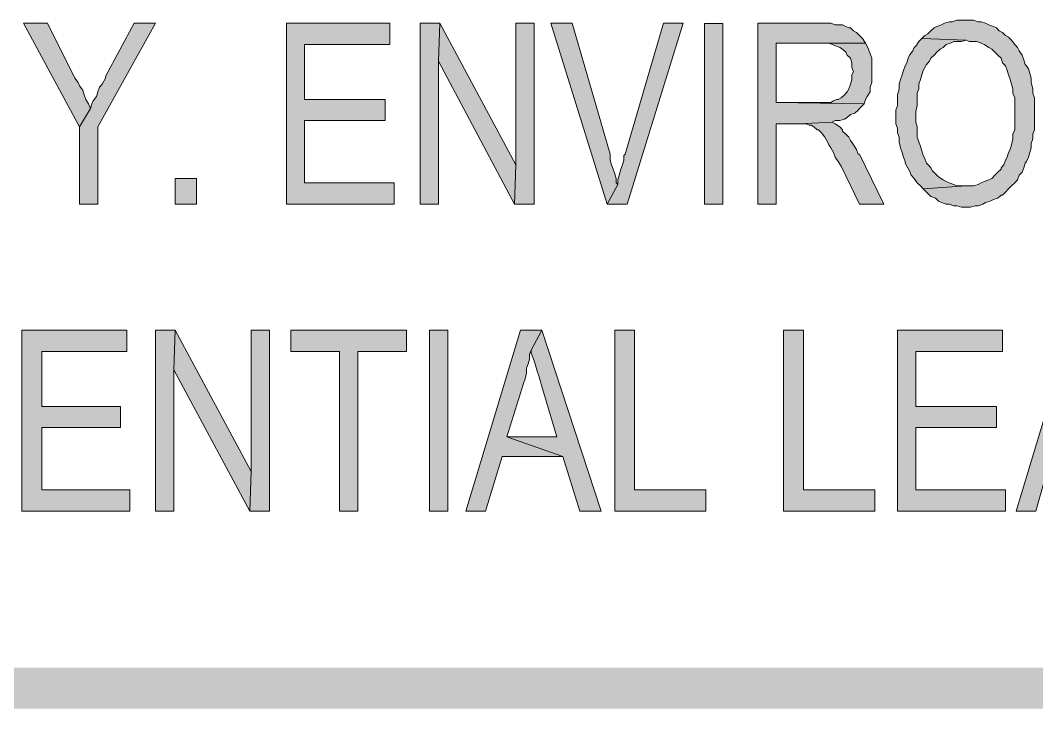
# Model space of a CAD drawing. Header units: inches. Extents: x 0.9 to 46, y 0.8 to 32.4.
# Drawn here: x 43.459 to 44.573, y 6.255 to 7.01 of the extents above; entities that cross this region are included whole.
import ezdxf

# ---------------------------------------------------------------- set-up
doc = ezdxf.new("R2010")
doc.units = ezdxf.units.IN
doc.header["$MEASUREMENT"] = 0
doc.layers.add('PDF_Geometry', color=7, linetype='Continuous')
doc.layers.add('PDF_Solid Fills', color=7, linetype='Continuous')

msp = doc.modelspace()

# ---------------------------------------------------------------- hatches: boundary and pattern name
at = {"layer": 'PDF_Solid Fills', "transparency": 33554559}
for points in [[(44.496, 7.0099), (44.4858, 7.0099), (44.4807, 7.0082), (44.4775, 7.0082), (44.4724, 7.0066), (44.4692, 7.0049), (44.4641, 7.0032), (44.4609, 7.0015), (44.4574, 6.9982), (44.4542, 6.9949), (44.4507, 6.9932), (44.4475, 6.9899), (44.496, 6.9882), (44.4992, 6.9866), (44.5075, 6.9866), (44.5126, 6.9849), (44.5158, 6.9832), (44.5209, 6.9799), (44.5241, 6.9782), (44.5276, 6.9749), (44.5308, 6.9715), (44.5343, 6.9682), (44.5359, 6.9632), (44.5391, 6.9599), (44.541, 6.9549), (44.5426, 6.9499), (44.5442, 6.9449), (44.5458, 6.9399), (44.5474, 6.9349), (44.5474, 6.9299), (44.5493, 6.9249), (44.5493, 6.8899), (44.5474, 6.8849), (44.5474, 6.8799), (44.5458, 6.8732), (44.5442, 6.8682), (44.5426, 6.8649), (44.541, 6.8599), (44.5391, 6.8565), (44.5375, 6.8515), (44.5343, 6.8482), (44.5343, 6.8465), (44.5308, 6.8432), (44.5276, 6.8399), (44.5241, 6.8365), (44.5209, 6.8349), (44.5158, 6.8332), (44.5126, 6.8316), (44.5091, 6.8299), (44.5043, 6.8282), (44.496, 6.8282), (44.4491, 6.8249), (44.4526, 6.8215), (44.4558, 6.8182), (44.4574, 6.8165), (44.4625, 6.8149), (44.4657, 6.8115), (44.4692, 6.8099), (44.4743, 6.8082), (44.4775, 6.8082), (44.4826, 6.8065), (44.4858, 6.8065), (44.4909, 6.8049), (44.496, 6.8049), (44.5008, 6.8049), (44.5059, 6.8065), (44.5091, 6.8065), (44.5142, 6.8082), (44.5174, 6.8099), (44.5225, 6.8115), (44.526, 6.8132), (44.5308, 6.8149), (44.5343, 6.8182), (44.5359, 6.8182), (44.5391, 6.8215), (44.5426, 6.8249), (44.5458, 6.8282), (44.5493, 6.8316), (44.5525, 6.8349), (44.5541, 6.8399), (44.5576, 6.8432), (44.5592, 6.8482), (44.5608, 6.8532), (44.5624, 6.8549), (44.5643, 6.8599), (44.5659, 6.8649), (44.5675, 6.8699), (44.5675, 6.8749), (44.5691, 6.8799), (44.5691, 6.8849), (44.571, 6.8899), (44.571, 6.9249), (44.5691, 6.9299), (44.5691, 6.9349), (44.5675, 6.9415), (44.5675, 6.9465), (44.5659, 6.9516), (44.5643, 6.9565), (44.5624, 6.9599), (44.5608, 6.9615), (44.5592, 6.9665), (44.5576, 6.9715), (44.5541, 6.9765), (44.5525, 6.9799), (44.5493, 6.9832), (44.5458, 6.9882), (44.5426, 6.9915), (44.5391, 6.9932), (44.5359, 6.9965), (44.5324, 6.9982), (44.5292, 7.0015), (44.526, 7.0032), (44.5209, 7.0049), (44.5174, 7.0066), (44.5126, 7.0082), (44.5091, 7.0082), (44.5043, 7.0099), (44.5008, 7.0099)], [(43.4891, 7.0066), (43.4626, 7.0066), (43.5242, 6.8932), (43.536, 6.9132), (43.536, 6.9132), (43.5341, 6.9182), (43.5309, 6.9232), (43.5293, 6.9282), (43.5277, 6.9332), (43.5242, 6.9382), (43.5226, 6.9415), (43.5191, 6.9465)], [(43.6074, 7.0066), (43.5841, 7.0066), (43.5526, 6.9482), (43.5526, 6.9465), (43.5491, 6.9399), (43.5459, 6.9365), (43.5443, 6.9315), (43.5427, 6.9265), (43.5392, 6.9216), (43.5376, 6.9182), (43.536, 6.9132), (43.5242, 6.8932), (43.5242, 6.8082), (43.5443, 6.8082), (43.5443, 6.8932)], [(43.8643, 7.0066), (43.751, 7.0066), (43.751, 6.8082), (43.8691, 6.8082), (43.8691, 6.8316), (43.7708, 6.8316), (43.7708, 6.8999), (43.8592, 6.8999), (43.8592, 6.9232), (43.7708, 6.9232), (43.7708, 6.9832), (43.8643, 6.9832)], [(43.9192, 7.0066), (43.8975, 7.0066), (43.8975, 6.8082), (43.9176, 6.8082), (43.9176, 6.9649)], [(44.0225, 7.0066), (44.0024, 7.0066), (44.0024, 6.8515), (44.0008, 6.8082), (44.0225, 6.8082)], [(44.0643, 7.0066), (44.0407, 7.0066), (44.1026, 6.8082), (44.1141, 6.8299), (44.1125, 6.8316), (44.1125, 6.8365), (44.1109, 6.8415), (44.1093, 6.8465), (44.1074, 6.8515), (44.1058, 6.8565), (44.1058, 6.8632)], [(44.1859, 7.0066), (44.1642, 7.0066), (44.1224, 6.8632), (44.1208, 6.8615), (44.1208, 6.8565), (44.1192, 6.8515), (44.1176, 6.8465), (44.1157, 6.8399), (44.1141, 6.8349), (44.1141, 6.8299), (44.1026, 6.8082), (44.1243, 6.8082)], [(44.3374, 7.0066), (44.2676, 7.0066), (44.2676, 6.8082), (44.2877, 6.8082), (44.2877, 6.8965), (44.3126, 6.8965), (44.3492, 6.8982), (44.3524, 6.8999), (44.3575, 6.8999), (44.3626, 6.9016), (44.3658, 6.9032), (44.3693, 6.9065), (44.3741, 6.9082), (44.3776, 6.9115), (44.3792, 6.9132), (44.3824, 6.9166), (44.3843, 6.9182), (44.2877, 6.9199), (44.2877, 6.9849), (44.3859, 6.9849), (44.3824, 6.9899), (44.3792, 6.9932), (44.3757, 6.9965), (44.3725, 6.9982), (44.3693, 7.0015), (44.3674, 7.0015), (44.3642, 7.0032), (44.3607, 7.0049), (44.3524, 7.0049), (44.3477, 7.0066), (44.3425, 7.0066)], [(44.4475, 6.9899), (44.4443, 6.9866), (44.4408, 6.9815), (44.4392, 6.9799), (44.4376, 6.9765), (44.4341, 6.9715), (44.4325, 6.9682), (44.4309, 6.9632), (44.4293, 6.9599), (44.4274, 6.9549), (44.4258, 6.9499), (44.4242, 6.9449), (44.4226, 6.9399), (44.4226, 6.9349), (44.4207, 6.9282), (44.4207, 6.9166), (44.4191, 6.9115), (44.4191, 6.8965), (44.4207, 6.8915), (44.4207, 6.8866), (44.4226, 6.8816), (44.4226, 6.8765), (44.4242, 6.8699), (44.4258, 6.8649), (44.4274, 6.8599), (44.4293, 6.8549), (44.4293, 6.8532), (44.4309, 6.8499), (44.4341, 6.8449), (44.4357, 6.8399), (44.4392, 6.8365), (44.4424, 6.8316), (44.4459, 6.8282), (44.4491, 6.8249), (44.496, 6.8282), (44.4858, 6.8282), (44.4826, 6.8299), (44.4775, 6.8316), (44.4743, 6.8332), (44.4708, 6.8349), (44.4657, 6.8382), (44.4625, 6.8415), (44.4593, 6.8449), (44.4574, 6.8482), (44.4558, 6.8499), (44.4526, 6.8532), (44.4507, 6.8582), (44.4491, 6.8615), (44.4475, 6.8666), (44.4459, 6.8715), (44.4443, 6.8765), (44.4424, 6.8816), (44.4424, 6.8932), (44.4408, 6.8982), (44.4408, 6.9099), (44.4424, 6.9166), (44.4424, 6.9299), (44.4443, 6.9349), (44.4443, 6.9399), (44.4459, 6.9449), (44.4475, 6.9499), (44.4491, 6.9549), (44.4507, 6.9582), (44.4526, 6.9615), (44.4558, 6.9649), (44.4574, 6.9682), (44.4609, 6.9715), (44.4641, 6.9749), (44.4676, 6.9782), (44.4708, 6.9799), (44.4743, 6.9832), (44.4791, 6.9849), (44.4826, 6.9866), (44.4909, 6.9866), (44.496, 6.9882)], [(44.3859, 6.9849), (44.3374, 6.9849), (44.3457, 6.9849), (44.3492, 6.9832), (44.354, 6.9815), (44.3575, 6.9799), (44.3607, 6.9782), (44.3642, 6.9749), (44.3658, 6.9715), (44.3693, 6.9682), (44.3709, 6.9632), (44.3709, 6.9582), (44.3725, 6.9532), (44.3709, 6.9499), (44.3709, 6.9449), (44.3693, 6.9399), (44.3674, 6.9349), (44.3658, 6.9315), (44.3626, 6.9282), (44.3591, 6.9249), (44.3559, 6.9232), (44.354, 6.9232), (44.3508, 6.9216), (44.3477, 6.9199), (44.2877, 6.9199), (44.3843, 6.9182), (44.3859, 6.9232), (44.3875, 6.9265), (44.3907, 6.9315), (44.3907, 6.9365), (44.3926, 6.9415), (44.3926, 6.9682), (44.3907, 6.9732), (44.3891, 6.9782), (44.3875, 6.9815)], [(44.3492, 6.8982), (44.3126, 6.8965), (44.3209, 6.8965), (44.324, 6.8949), (44.326, 6.8949), (44.3291, 6.8932), (44.3327, 6.8899), (44.3343, 6.8899), (44.3374, 6.8866), (44.341, 6.8816), (44.3441, 6.8765), (44.3441, 6.8765), (44.3457, 6.8732), (44.3477, 6.8699), (44.3508, 6.8649), (44.3524, 6.8599), (44.3559, 6.8549), (44.3591, 6.8499), (44.3792, 6.8082), (44.4057, 6.8082), (44.3792, 6.8632), (44.3776, 6.8632), (44.3757, 6.8682), (44.3725, 6.8732), (44.3693, 6.8782), (44.3674, 6.8816), (44.3642, 6.8849), (44.3607, 6.8882), (44.3607, 6.8899), (44.3575, 6.8932), (44.3524, 6.8965)], [(43.5759, 6.6699), (43.461, 6.6699), (43.461, 6.4716), (43.5794, 6.4716), (43.5794, 6.4949), (43.4827, 6.4949), (43.4827, 6.5632), (43.5692, 6.5632), (43.5692, 6.5865), (43.4827, 6.5865), (43.4827, 6.6465), (43.5759, 6.6465)], [(43.6291, 6.6699), (43.6074, 6.6699), (43.6074, 6.4716), (43.6275, 6.4716), (43.6275, 6.6265)], [(43.7325, 6.6699), (43.7124, 6.6699), (43.7124, 6.5149), (43.7108, 6.4716), (43.7325, 6.4716)], [(43.8825, 6.6699), (43.7558, 6.6699), (43.7558, 6.6465), (43.8091, 6.6465), (43.8091, 6.4716), (43.8292, 6.4716), (43.8292, 6.6465), (43.8825, 6.6465)], [(44.0308, 6.6699), (44.0075, 6.6699), (43.9476, 6.4716), (43.9693, 6.4716), (43.9874, 6.5315), (44.0541, 6.5315), (43.9925, 6.5532), (44.0107, 6.6115), (44.0107, 6.6115), (44.0126, 6.6165), (44.0142, 6.6232), (44.0142, 6.6282), (44.0158, 6.6332), (44.0174, 6.6382), (44.0174, 6.6432), (44.0193, 6.6482)], [(44.0308, 6.6699), (44.0193, 6.6482), (44.0193, 6.6449), (44.0209, 6.6399), (44.0225, 6.6365), (44.0241, 6.6315), (44.0257, 6.6249), (44.0276, 6.6199), (44.0292, 6.6149), (44.0308, 6.6082), (44.0474, 6.5532), (43.9925, 6.5532), (44.0541, 6.5315), (44.0726, 6.4716), (44.0959, 6.4716)], [(44.1326, 6.6699), (44.1109, 6.6699), (44.1109, 6.4716), (44.2108, 6.4716), (44.2108, 6.4949), (44.1326, 6.4949)], [(44.3177, 6.6699), (44.296, 6.6699), (44.296, 6.4716), (44.3958, 6.4716), (44.3958, 6.4949), (44.3177, 6.4949)], [(44.5359, 6.6699), (44.4207, 6.6699), (44.4207, 6.4716), (44.5391, 6.4716), (44.5391, 6.4949), (44.4408, 6.4949), (44.4408, 6.5632), (44.5292, 6.5632), (44.5292, 6.5865), (44.4408, 6.5865), (44.4408, 6.6465), (44.5359, 6.6465)], [(44.6342, 6.6699), (44.6109, 6.6699), (44.5509, 6.4716), (44.5726, 6.4716), (44.5892, 6.5315), (44.6559, 6.5315), (44.5959, 6.5532), (44.6141, 6.6115), (44.6141, 6.6115), (44.616, 6.6165), (44.616, 6.6232), (44.6176, 6.6282), (44.6192, 6.6332), (44.6208, 6.6382), (44.6208, 6.6432), (44.6227, 6.6482)]]:
    msp.add_hatch(color=256, dxfattribs=at).paths.add_polyline_path(points)

# ---------------------------------------------------------------- linework, layer by layer
at = {"layer": 'PDF_Geometry', "lineweight": 5}
for points in [[(44.496, 7.0099), (44.4858, 7.0099), (44.4807, 7.0082), (44.4775, 7.0082), (44.4724, 7.0066), (44.4692, 7.0049), (44.4641, 7.0032), (44.4609, 7.0015), (44.4574, 6.9982), (44.4542, 6.9949), (44.4507, 6.9932), (44.4475, 6.9899), (44.496, 6.9882), (44.4992, 6.9866), (44.5075, 6.9866), (44.5126, 6.9849), (44.5158, 6.9832), (44.5209, 6.9799), (44.5241, 6.9782), (44.5276, 6.9749), (44.5308, 6.9715), (44.5343, 6.9682), (44.5359, 6.9632), (44.5391, 6.9599), (44.541, 6.9549), (44.5426, 6.9499), (44.5442, 6.9449), (44.5458, 6.9399), (44.5474, 6.9349), (44.5474, 6.9299), (44.5493, 6.9249), (44.5493, 6.8899), (44.5474, 6.8849), (44.5474, 6.8799), (44.5458, 6.8732), (44.5442, 6.8682), (44.5426, 6.8649), (44.541, 6.8599), (44.5391, 6.8565), (44.5375, 6.8515), (44.5343, 6.8482), (44.5343, 6.8465), (44.5308, 6.8432), (44.5276, 6.8399), (44.5241, 6.8365), (44.5209, 6.8349), (44.5158, 6.8332), (44.5126, 6.8316), (44.5091, 6.8299), (44.5043, 6.8282), (44.496, 6.8282), (44.4491, 6.8249), (44.4526, 6.8215), (44.4558, 6.8182), (44.4574, 6.8165), (44.4625, 6.8149), (44.4657, 6.8115), (44.4692, 6.8099), (44.4743, 6.8082), (44.4775, 6.8082), (44.4826, 6.8065), (44.4858, 6.8065), (44.4909, 6.8049), (44.496, 6.8049), (44.5008, 6.8049), (44.5059, 6.8065), (44.5091, 6.8065), (44.5142, 6.8082), (44.5174, 6.8099), (44.5225, 6.8115), (44.526, 6.8132), (44.5308, 6.8149), (44.5343, 6.8182), (44.5359, 6.8182), (44.5391, 6.8215), (44.5426, 6.8249), (44.5458, 6.8282), (44.5493, 6.8316), (44.5525, 6.8349), (44.5541, 6.8399), (44.5576, 6.8432), (44.5592, 6.8482), (44.5608, 6.8532), (44.5624, 6.8549), (44.5643, 6.8599), (44.5659, 6.8649), (44.5675, 6.8699), (44.5675, 6.8749), (44.5691, 6.8799), (44.5691, 6.8849), (44.571, 6.8899), (44.571, 6.9249), (44.5691, 6.9299), (44.5691, 6.9349), (44.5675, 6.9415), (44.5675, 6.9465), (44.5659, 6.9516), (44.5643, 6.9565), (44.5624, 6.9599), (44.5608, 6.9615), (44.5592, 6.9665), (44.5576, 6.9715), (44.5541, 6.9765), (44.5525, 6.9799), (44.5493, 6.9832), (44.5458, 6.9882), (44.5426, 6.9915), (44.5391, 6.9932), (44.5359, 6.9965), (44.5324, 6.9982), (44.5292, 7.0015), (44.526, 7.0032), (44.5209, 7.0049), (44.5174, 7.0066), (44.5126, 7.0082), (44.5091, 7.0082), (44.5043, 7.0099), (44.5008, 7.0099)], [(43.4891, 7.0066), (43.4626, 7.0066), (43.5242, 6.8932), (43.536, 6.9132), (43.5341, 6.9182), (43.5309, 6.9232), (43.5293, 6.9282), (43.5277, 6.9332), (43.5242, 6.9382), (43.5226, 6.9415), (43.5191, 6.9465)], [(43.6074, 7.0066), (43.5841, 7.0066), (43.5526, 6.9482), (43.5526, 6.9465), (43.5491, 6.9399), (43.5459, 6.9365), (43.5443, 6.9315), (43.5427, 6.9265), (43.5392, 6.9216), (43.5376, 6.9182), (43.536, 6.9132), (43.5242, 6.8932), (43.5242, 6.8082), (43.5443, 6.8082), (43.5443, 6.8932)], [(43.8643, 7.0066), (43.751, 7.0066), (43.751, 6.8082), (43.8691, 6.8082), (43.8691, 6.8316), (43.7708, 6.8316), (43.7708, 6.8999), (43.8592, 6.8999), (43.8592, 6.9232), (43.7708, 6.9232), (43.7708, 6.9832), (43.8643, 6.9832)], [(43.9192, 7.0066), (43.8975, 7.0066), (43.8975, 6.8082), (43.9176, 6.8082), (43.9176, 6.9649)], [(43.9192, 7.0066), (43.9176, 6.9649), (44.0008, 6.8082), (44.0024, 6.8515)], [(44.0225, 7.0066), (44.0024, 7.0066), (44.0024, 6.8515), (44.0008, 6.8082), (44.0225, 6.8082)], [(44.0643, 7.0066), (44.0407, 7.0066), (44.1026, 6.8082), (44.1141, 6.8299), (44.1125, 6.8316), (44.1125, 6.8365), (44.1109, 6.8415), (44.1093, 6.8465), (44.1074, 6.8515), (44.1058, 6.8565), (44.1058, 6.8632)], [(44.1859, 7.0066), (44.1642, 7.0066), (44.1224, 6.8632), (44.1208, 6.8615), (44.1208, 6.8565), (44.1192, 6.8515), (44.1176, 6.8465), (44.1157, 6.8399), (44.1141, 6.8349), (44.1141, 6.8299), (44.1026, 6.8082), (44.1243, 6.8082)], [(44.2092, 6.8082), (44.2292, 6.8082), (44.2292, 7.0065), (44.2092, 7.0065)], [(44.3374, 7.0066), (44.2676, 7.0066), (44.2676, 6.8082), (44.2877, 6.8082), (44.2877, 6.8965), (44.3126, 6.8965), (44.3492, 6.8982), (44.3524, 6.8999), (44.3575, 6.8999), (44.3626, 6.9016), (44.3658, 6.9032), (44.3693, 6.9065), (44.3741, 6.9082), (44.3776, 6.9115), (44.3792, 6.9132), (44.3824, 6.9166), (44.3843, 6.9182), (44.2877, 6.9199), (44.2877, 6.9849), (44.3859, 6.9849), (44.3824, 6.9899), (44.3792, 6.9932), (44.3757, 6.9965), (44.3725, 6.9982), (44.3693, 7.0015), (44.3674, 7.0015), (44.3642, 7.0032), (44.3607, 7.0049), (44.3524, 7.0049), (44.3477, 7.0066), (44.3425, 7.0066)], [(44.4475, 6.9899), (44.4443, 6.9866), (44.4408, 6.9815), (44.4392, 6.9799), (44.4376, 6.9765), (44.4341, 6.9715), (44.4325, 6.9682), (44.4309, 6.9632), (44.4293, 6.9599), (44.4274, 6.9549), (44.4258, 6.9499), (44.4242, 6.9449), (44.4226, 6.9399), (44.4226, 6.9349), (44.4207, 6.9282), (44.4207, 6.9166), (44.4191, 6.9115), (44.4191, 6.8965), (44.4207, 6.8915), (44.4207, 6.8866), (44.4226, 6.8816), (44.4226, 6.8765), (44.4242, 6.8699), (44.4258, 6.8649), (44.4274, 6.8599), (44.4293, 6.8549), (44.4293, 6.8532), (44.4309, 6.8499), (44.4341, 6.8449), (44.4357, 6.8399), (44.4392, 6.8365), (44.4424, 6.8316), (44.4459, 6.8282), (44.4491, 6.8249), (44.496, 6.8282), (44.4858, 6.8282), (44.4826, 6.8299), (44.4775, 6.8316), (44.4743, 6.8332), (44.4708, 6.8349), (44.4657, 6.8382), (44.4625, 6.8415), (44.4593, 6.8449), (44.4574, 6.8482), (44.4558, 6.8499), (44.4526, 6.8532), (44.4507, 6.8582), (44.4491, 6.8615), (44.4475, 6.8666), (44.4459, 6.8715), (44.4443, 6.8765), (44.4424, 6.8816), (44.4424, 6.8932), (44.4408, 6.8982), (44.4408, 6.9099), (44.4424, 6.9166), (44.4424, 6.9299), (44.4443, 6.9349), (44.4443, 6.9399), (44.4459, 6.9449), (44.4475, 6.9499), (44.4491, 6.9549), (44.4507, 6.9582), (44.4526, 6.9615), (44.4558, 6.9649), (44.4574, 6.9682), (44.4609, 6.9715), (44.4641, 6.9749), (44.4676, 6.9782), (44.4708, 6.9799), (44.4743, 6.9832), (44.4791, 6.9849), (44.4826, 6.9866), (44.4909, 6.9866), (44.496, 6.9882)], [(44.3859, 6.9849), (44.3374, 6.9849), (44.3457, 6.9849), (44.3492, 6.9832), (44.354, 6.9815), (44.3575, 6.9799), (44.3607, 6.9782), (44.3642, 6.9749), (44.3658, 6.9715), (44.3693, 6.9682), (44.3709, 6.9632), (44.3709, 6.9582), (44.3725, 6.9532), (44.3709, 6.9499), (44.3709, 6.9449), (44.3693, 6.9399), (44.3674, 6.9349), (44.3658, 6.9315), (44.3626, 6.9282), (44.3591, 6.9249), (44.3559, 6.9232), (44.354, 6.9232), (44.3508, 6.9216), (44.3477, 6.9199), (44.2877, 6.9199), (44.3843, 6.9182), (44.3859, 6.9232), (44.3875, 6.9265), (44.3907, 6.9315), (44.3907, 6.9365), (44.3926, 6.9415), (44.3926, 6.9682), (44.3907, 6.9732), (44.3891, 6.9782), (44.3875, 6.9815)], [(44.3492, 6.8982), (44.3126, 6.8965), (44.3209, 6.8965), (44.324, 6.8949), (44.326, 6.8949), (44.3291, 6.8932), (44.3327, 6.8899), (44.3343, 6.8899), (44.3374, 6.8866), (44.341, 6.8816), (44.3441, 6.8765), (44.3457, 6.8732), (44.3477, 6.8699), (44.3508, 6.8649), (44.3524, 6.8599), (44.3559, 6.8549), (44.3591, 6.8499), (44.3792, 6.8082), (44.4057, 6.8082), (44.3792, 6.8632), (44.3776, 6.8632), (44.3757, 6.8682), (44.3725, 6.8732), (44.3693, 6.8782), (44.3674, 6.8816), (44.3642, 6.8849), (44.3607, 6.8882), (44.3607, 6.8899), (44.3575, 6.8932), (44.3524, 6.8965)], [(43.6291, 6.8082), (43.6525, 6.8082), (43.6525, 6.8365), (43.6291, 6.8365)], [(43.5759, 6.6699), (43.461, 6.6699), (43.461, 6.4716), (43.5794, 6.4716), (43.5794, 6.4949), (43.4827, 6.4949), (43.4827, 6.5632), (43.5692, 6.5632), (43.5692, 6.5865), (43.4827, 6.5865), (43.4827, 6.6465), (43.5759, 6.6465)], [(43.6291, 6.6699), (43.6074, 6.6699), (43.6074, 6.4716), (43.6275, 6.4716), (43.6275, 6.6265)], [(43.6291, 6.6699), (43.6275, 6.6265), (43.7108, 6.4716), (43.7124, 6.5149)], [(43.7325, 6.6699), (43.7124, 6.6699), (43.7124, 6.5149), (43.7108, 6.4716), (43.7325, 6.4716)], [(43.8825, 6.6699), (43.7558, 6.6699), (43.7558, 6.6465), (43.8091, 6.6465), (43.8091, 6.4716), (43.8292, 6.4716), (43.8292, 6.6465), (43.8825, 6.6465)], [(43.9077, 6.4716), (43.9277, 6.4716), (43.9277, 6.6699), (43.9077, 6.6699)], [(44.0308, 6.6699), (44.0075, 6.6699), (43.9476, 6.4716), (43.9693, 6.4716), (43.9874, 6.5315), (44.0541, 6.5315), (43.9925, 6.5532), (44.0107, 6.6115), (44.0126, 6.6165), (44.0142, 6.6232), (44.0142, 6.6282), (44.0158, 6.6332), (44.0174, 6.6382), (44.0174, 6.6432), (44.0193, 6.6482)], [(44.0308, 6.6699), (44.0193, 6.6482), (44.0193, 6.6449), (44.0209, 6.6399), (44.0225, 6.6365), (44.0241, 6.6315), (44.0257, 6.6249), (44.0276, 6.6199), (44.0292, 6.6149), (44.0308, 6.6082), (44.0474, 6.5532), (43.9925, 6.5532), (44.0541, 6.5315), (44.0726, 6.4716), (44.0959, 6.4716)], [(44.1326, 6.6699), (44.1109, 6.6699), (44.1109, 6.4716), (44.2108, 6.4716), (44.2108, 6.4949), (44.1326, 6.4949)], [(44.3177, 6.6699), (44.296, 6.6699), (44.296, 6.4716), (44.3958, 6.4716), (44.3958, 6.4949), (44.3177, 6.4949)], [(44.5359, 6.6699), (44.4207, 6.6699), (44.4207, 6.4716), (44.5391, 6.4716), (44.5391, 6.4949), (44.4408, 6.4949), (44.4408, 6.5632), (44.5292, 6.5632), (44.5292, 6.5865), (44.4408, 6.5865), (44.4408, 6.6465), (44.5359, 6.6465)], [(44.6342, 6.6699), (44.6109, 6.6699), (44.5509, 6.4716), (44.5726, 6.4716), (44.5892, 6.5315), (44.6559, 6.5315), (44.5959, 6.5532), (44.6141, 6.6115), (44.616, 6.6165), (44.616, 6.6232), (44.6176, 6.6282), (44.6192, 6.6332), (44.6208, 6.6382), (44.6208, 6.6432), (44.6227, 6.6482)]]:
    msp.add_lwpolyline(points, close=True, dxfattribs=at)
at = {"layer": 'PDF_Solid Fills', "lineweight": 5, "transparency": 33554559}
for points in [[(43.9192, 7.0066), (43.9176, 6.9649), (44.0024, 6.8515), (44.0008, 6.8082)], [(44.2092, 6.8082), (44.2292, 6.8082), (44.2092, 7.0065), (44.2292, 7.0065)], [(43.6291, 6.8082), (43.6525, 6.8082), (43.6291, 6.8365), (43.6525, 6.8365)], [(43.6291, 6.6699), (43.6275, 6.6265), (43.7124, 6.5149), (43.7108, 6.4716)], [(43.9077, 6.4716), (43.9277, 6.4716), (43.9077, 6.6699), (43.9277, 6.6699)]]:
    msp.add_solid(points, dxfattribs=at)
at = {"layer": 'PDF_Solid Fills', "lineweight": 9, "transparency": 33554559}
for points in [[(42.0543, 6.2999), (42.0543, 6.2549), (46.0157, 6.2999)], [(42.0543, 6.2549), (46.0157, 6.2999), (46.0157, 6.2549)]]:
    msp.add_solid(points, dxfattribs=at)

doc.saveas('drawing.dxf')
